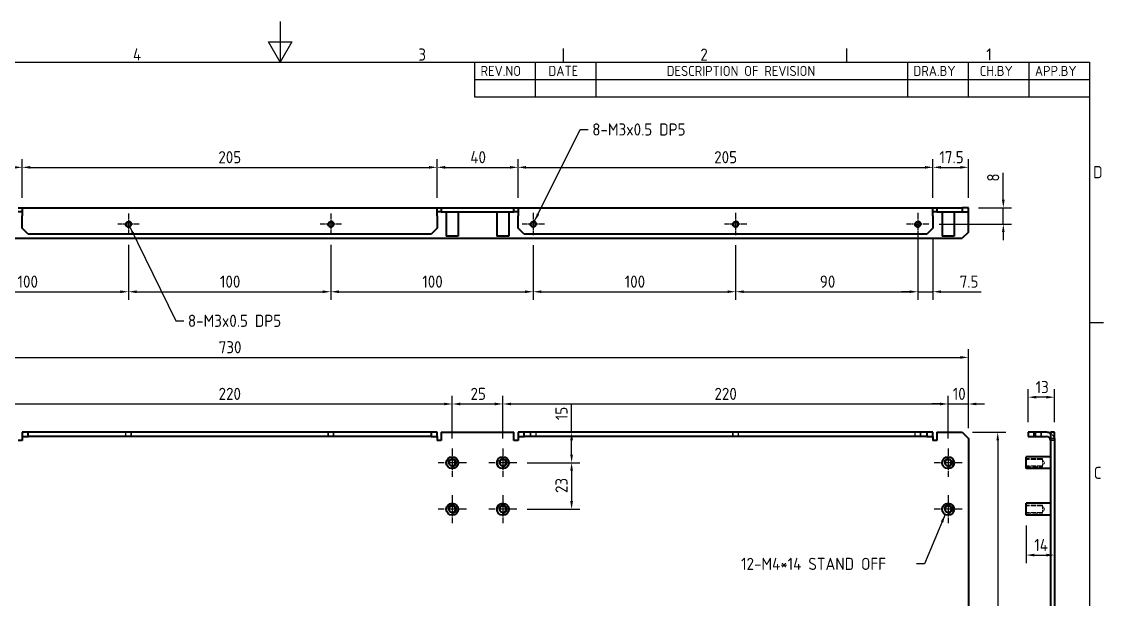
# Model space of a CAD drawing. Header units: millimetres. Extents: x 0 to 840, y 0 to 594.
# Drawn here: x 292 to 827, y 309 to 594 of the extents above; entities that cross this region are included whole.
import ezdxf

# ---------------------------------------------------------------- set-up
doc = ezdxf.new("R2010")
doc.units = ezdxf.units.MM
doc.header["$LTSCALE"] = 2
doc.linetypes.add('CHAIN', pattern=[0.3543, 0.2362, -0.0295, 0.0591, -0.0295])
doc.linetypes.add('DASHED', pattern=[0.2067, 0.1654, -0.0413])
doc.layers.get('0').update_dxf_attribs({"color": 3, "lineweight": 25})
for name, color, linetype, lineweight in [('가려진 것(ISO)', 2, 'DASHED', 18), ('가시적인 것(ISO)', 3, 'Continuous', 40), ('가시적인 좁은 것(ISO)', 3, 'Continuous', 35), ('경계(ISO)', 7, 'Continuous', 25), ('기호(ISO)', 5, 'Continuous', 25), ('중심 표식(ISO)', 1, 'Continuous', 25), ('치수(ISO)', 2, 'Continuous', 25)]:
    doc.layers.add(name, color=color, linetype=linetype, lineweight=lineweight)
doc.styles.add('ISO Proportiona M2B', font='isocp.shx')
doc.styles.add('문자 텍스트_M2B', font='isocp.shx')
doc.styles.add('치수 텍스트_PSTEK_POSCO', font='isocp.shx')
doc.dimstyles.new('치수_PSTEK_POSCO', dxfattribs={"dimscale": 2, "dimtxt": 3, "dimasz": 2, "dimexe": 2, "dimexo": 2.5, "dimgap": 1, "dimtad": 1, "dimrnd": 1e-08, "dimdsep": 46, "dimtxsty": '치수 텍스트_PSTEK_POSCO', "dimcen": 0.09, "dimdle": 10, "dimclrd": 7, "dimclre": 7, "dimclrt": 2, "dimadec": 1, "dimazin": 2, "dimtfac": 1, "dimtmove": 0, "dimatfit": 3, "dimfxl": 0, "dimtolj": 1, "dimlwd": -1, "dimlwe": -1, "dimarcsym": 0})
doc.dimstyles.new('치수_PSTEK_POSCO$7', dxfattribs={"dimscale": 2, "dimtxt": 3, "dimasz": 2, "dimexe": 2, "dimexo": 2.5, "dimgap": 1, "dimtad": 1, "dimrnd": 1e-08, "dimdsep": 46, "dimtxsty": '치수 텍스트_PSTEK_POSCO', "dimcen": 0.09, "dimdle": 10, "dimclrd": 7, "dimclre": 7, "dimclrt": 2, "dimadec": 1, "dimazin": 2, "dimtfac": 1, "dimtmove": 0, "dimatfit": 3, "dimfxl": 0, "dimtolj": 1, "dimlwd": -1, "dimlwe": -1, "dimarcsym": 0})

# ---------------------------------------------------------------- blocks, each defined once
blk = doc.blocks.new('경계 Default Border')
at = {"layer": '경계(ISO)'}
for p, q in [((280, 287), (280, 290.4)), ((350, 287), (350, 290.4)), ((410, 222.75), (413.4, 222.75))]:
    blk.add_line(p, q, dxfattribs=at)
at = {"layer": '경계(ISO)', "flags": 128}
for points in [[(210, 297), (210, 287), (207.11, 292), (212.89, 292), (210, 287)], [(10, 10), (10, 287), (410, 287), (410, 10), (10, 10)]]:
    blk.add_lwpolyline(points, dxfattribs=at)
at = {"layer": '경계(ISO)', "color": 2, "char_height": 3, "attachment_point": 7, "style": '문자 텍스트_M2B'}
for s, insert in [('4', (173.67, 287.4)), ('3', (244.17, 287.37)), ('2', (313.83, 287.37)), ('1', (384.49, 287.4)), ('D', (410.88, 258.35)), ('C', (411.04, 184.1))]:
    blk.add_mtext(s, dxfattribs=dict(at, insert=insert))
blk = doc.blocks.new('리비전 내역')
at = {"layer": '기호(ISO)'}
for p, q in [((258, 287), (410, 287)), ((258, 287), (258, 282.72)), ((273, 287), (273, 282.72)), ((288, 287), (288, 282.72)), ((365, 287), (365, 282.72)), ((380, 287), (380, 282.72)), ((395, 287), (395, 282.72)), ((410, 287), (410, 282.72)), ((258, 282.72), (410, 282.72)), ((258, 282.72), (258, 278.44)), ((273, 282.72), (273, 278.44)), ((288, 282.72), (288, 278.44)), ((365, 282.72), (365, 278.44)), ((380, 282.72), (380, 278.44)), ((395, 282.72), (395, 278.44)), ((410, 282.72), (410, 278.44)), ((258, 278.44), (410, 278.44))]:
    blk.add_line(p, q, dxfattribs=at)
at = {"layer": '기호(ISO)', "color": 2, "char_height": 2.5, "attachment_point": 7, "style": 'ISO Proportiona M2B'}
for s, insert in [('REV.NO', (259.53, 283.58)), ('DATE', (276.31, 283.58)), ('DESCRIPTION OF REVISION', (305.51, 283.58)), ('DRA.BY', (366.48, 283.58)), ('CH.BY', (382.86, 283.58)), ('APP.BY', (396.48, 283.58))]:
    blk.add_mtext(s, dxfattribs=dict(at, insert=insert))
blk = doc.blocks.new('*D25')
at = {"layer": 'Defpoints', "color": 0, "transparency": 16777216}
for p in [(505.1, 405.19), (285.1, 383.16), (505.1, 383.16)]:
    blk.add_point(p, dxfattribs=at)
at = {"layer": '치수(ISO)', "color": 7, "transparency": 16777216}
for p, q in [((285.1, 388.16), (285.1, 409.19)), ((505.1, 388.16), (505.1, 409.19)), ((289.1, 405.19), (501.1, 405.19))]:
    blk.add_line(p, q, dxfattribs=at)
for points in [[(289.1, 405.86), (289.1, 404.53), (285.1, 405.19)], [(501.1, 405.86), (501.1, 404.53), (505.1, 405.19)]]:
    blk.add_solid(points, dxfattribs=at)
at = {"layer": '치수(ISO)', "color": 2, "transparency": 16777216, "insert": (389.64, 410.19), "char_height": 6, "attachment_point": 4, "style": '치수 텍스트_PSTEK_POSCO'}
blk.add_mtext('\\A1;220', dxfattribs=at)
blk = doc.blocks.new('*D26')
at = {"layer": 'Defpoints', "color": 0, "transparency": 16777216}
for p in [(530.1, 405.19), (505.1, 383.16), (530.1, 383.16)]:
    blk.add_point(p, dxfattribs=at)
at = {"layer": '치수(ISO)', "color": 7, "transparency": 16777216}
for p, q in [((505.1, 388.16), (505.1, 409.19)), ((530.1, 388.16), (530.1, 409.19)), ((509.1, 405.19), (526.1, 405.19))]:
    blk.add_line(p, q, dxfattribs=at)
for points in [[(509.1, 405.86), (509.1, 404.53), (505.1, 405.19)], [(526.1, 405.86), (526.1, 404.53), (530.1, 405.19)]]:
    blk.add_solid(points, dxfattribs=at)
at = {"layer": '치수(ISO)', "color": 2, "transparency": 16777216, "insert": (514.12, 410.19), "char_height": 6, "attachment_point": 4, "style": '치수 텍스트_PSTEK_POSCO'}
blk.add_mtext('\\A1;25', dxfattribs=at)
blk = doc.blocks.new('*D27')
at = {"layer": 'Defpoints', "color": 0, "transparency": 16777216}
for p in [(750.1, 405.19), (530.1, 383.16), (750.1, 383.16)]:
    blk.add_point(p, dxfattribs=at)
at = {"layer": '치수(ISO)', "color": 7, "transparency": 16777216}
for p, q in [((530.1, 388.16), (530.1, 409.19)), ((750.1, 388.16), (750.1, 409.19)), ((534.1, 405.19), (746.1, 405.19))]:
    blk.add_line(p, q, dxfattribs=at)
for points in [[(534.1, 405.86), (534.1, 404.53), (530.1, 405.19)], [(746.1, 405.86), (746.1, 404.53), (750.1, 405.19)]]:
    blk.add_solid(points, dxfattribs=at)
at = {"layer": '치수(ISO)', "color": 2, "transparency": 16777216, "insert": (634.64, 410.19), "char_height": 6, "attachment_point": 4, "style": '치수 텍스트_PSTEK_POSCO'}
blk.add_mtext('\\A1;220', dxfattribs=at)
blk = doc.blocks.new('*D28')
at = {"layer": 'Defpoints', "color": 0, "transparency": 16777216}
for p in [(760.1, 405.19), (760.1, 388.21), (750.1, 383.16)]:
    blk.add_point(p, dxfattribs=at)
at = {"layer": '치수(ISO)', "color": 7, "transparency": 16777216}
for p, q in [((750.1, 388.16), (750.1, 409.19)), ((760.1, 393.21), (760.1, 409.19)), ((746.1, 405.19), (742.1, 405.19)), ((750.1, 405.19), (760.1, 405.19)), ((764.1, 405.19), (768.1, 405.19))]:
    blk.add_line(p, q, dxfattribs=at)
for points in [[(746.1, 405.86), (746.1, 404.53), (750.1, 405.19)], [(764.1, 405.86), (764.1, 404.53), (760.1, 405.19)]]:
    blk.add_solid(points, dxfattribs=at)
at = {"layer": '치수(ISO)', "color": 2, "transparency": 16777216, "insert": (752.39, 410.19), "char_height": 6, "attachment_point": 4, "style": '치수 텍스트_PSTEK_POSCO'}
blk.add_mtext('\\A1;10', dxfattribs=at)
blk = doc.blocks.new('*D39')
at = {"layer": 'Defpoints', "color": 0, "transparency": 16777216}
for p in [(789.68, 408.54), (789.68, 391.21), (802.68, 391.21)]:
    blk.add_point(p, dxfattribs=at)
at = {"layer": '치수(ISO)', "color": 7, "transparency": 16777216}
for p, q in [((789.68, 396.21), (789.68, 412.54)), ((802.68, 396.21), (802.68, 412.54)), ((798.68, 408.54), (793.68, 408.54))]:
    blk.add_line(p, q, dxfattribs=at)
for points in [[(793.68, 409.21), (793.68, 407.87), (789.68, 408.54)], [(798.68, 409.21), (798.68, 407.87), (802.68, 408.54)]]:
    blk.add_solid(points, dxfattribs=at)
at = {"layer": '치수(ISO)', "color": 2, "transparency": 16777216, "insert": (793.36, 413.54), "char_height": 6, "attachment_point": 4, "style": '치수 텍스트_PSTEK_POSCO'}
blk.add_mtext('\\A1;13', dxfattribs=at)
blk = doc.blocks.new('*D41')
at = {"layer": 'Defpoints', "color": 0, "transparency": 16777216}
for p in [(564.07, 391.21), (564.57, 391.21), (537.05, 376.21)]:
    blk.add_point(p, dxfattribs=at)
at = {"layer": '치수(ISO)', "color": 7, "transparency": 16777216}
for p, q in [((564.07, 391.21), (564.07, 404.86)), ((564.07, 380.21), (564.07, 387.21)), ((542.05, 376.21), (568.07, 376.21))]:
    blk.add_line(p, q, dxfattribs=at)
for points in [[(563.4, 387.21), (564.73, 387.21), (564.07, 391.21)], [(563.4, 380.21), (564.73, 380.21), (564.07, 376.21)]]:
    blk.add_solid(points, dxfattribs=at)
at = {"layer": '치수(ISO)', "color": 2, "transparency": 16777216, "insert": (559.07, 397.21), "char_height": 6, "attachment_point": 4, "rotation": 90, "style": '치수 텍스트_PSTEK_POSCO'}
blk.add_mtext('\\A1;15', dxfattribs=at)
blk = doc.blocks.new('*D42')
at = {"layer": 'Defpoints', "color": 0, "transparency": 16777216}
for p in [(537.05, 376.21), (537.05, 353.21), (564.07, 353.21)]:
    blk.add_point(p, dxfattribs=at)
at = {"layer": '치수(ISO)', "color": 7, "transparency": 16777216}
for p, q in [((542.05, 376.21), (568.07, 376.21)), ((564.07, 372.21), (564.07, 357.21)), ((542.05, 353.21), (568.07, 353.21))]:
    blk.add_line(p, q, dxfattribs=at)
for points in [[(563.4, 372.21), (564.73, 372.21), (564.07, 376.21)], [(563.4, 357.21), (564.73, 357.21), (564.07, 353.21)]]:
    blk.add_solid(points, dxfattribs=at)
at = {"layer": '치수(ISO)', "color": 2, "transparency": 16777216, "insert": (559.06, 361.21), "char_height": 6, "attachment_point": 4, "rotation": 90, "style": '치수 텍스트_PSTEK_POSCO'}
blk.add_mtext('\\A1;23', dxfattribs=at)
blk = doc.blocks.new('*D43')
at = {"layer": 'Defpoints', "color": 0, "transparency": 16777216}
for p in [(788.68, 350.26), (802.68, 331.83), (802.68, 330.57)]:
    blk.add_point(p, dxfattribs=at)
at = {"layer": '치수(ISO)', "color": 7, "transparency": 16777216}
for p, q in [((788.68, 345.26), (788.68, 326.57)), ((792.68, 330.57), (798.68, 330.57))]:
    blk.add_line(p, q, dxfattribs=at)
for points in [[(792.68, 331.24), (792.68, 329.91), (788.68, 330.57)], [(798.68, 331.24), (798.68, 329.91), (802.68, 330.57)]]:
    blk.add_solid(points, dxfattribs=at)
at = {"layer": '치수(ISO)', "color": 2, "transparency": 16777216, "insert": (792.68, 335.57), "char_height": 6, "attachment_point": 4, "style": '치수 텍스트_PSTEK_POSCO'}
blk.add_mtext('\\A1;14', dxfattribs=at)
blk = doc.blocks.new('*D46')
at = {"layer": 'Defpoints', "color": 0, "transparency": 16777216}
for p in [(292.6, 522.05), (252.6, 502.05), (292.6, 502.05)]:
    blk.add_point(p, dxfattribs=at)
at = {"layer": '치수(ISO)', "color": 7, "transparency": 16777216}
for p, q in [((252.6, 507.05), (252.6, 526.05)), ((292.6, 507.05), (292.6, 526.05)), ((256.6, 522.05), (288.6, 522.05))]:
    blk.add_line(p, q, dxfattribs=at)
for points in [[(256.6, 522.72), (256.6, 521.39), (252.6, 522.05)], [(288.6, 522.72), (288.6, 521.39), (292.6, 522.05)]]:
    blk.add_solid(points, dxfattribs=at)
at = {"layer": '치수(ISO)', "color": 2, "transparency": 16777216, "insert": (269.01, 527.05), "char_height": 6, "attachment_point": 4, "style": '치수 텍스트_PSTEK_POSCO'}
blk.add_mtext('\\A1;40', dxfattribs=at)
blk = doc.blocks.new('*D47')
at = {"layer": 'Defpoints', "color": 0, "transparency": 16777216}
for p in [(497.6, 522.05), (292.6, 502.05), (497.6, 502.05)]:
    blk.add_point(p, dxfattribs=at)
at = {"layer": '치수(ISO)', "color": 7, "transparency": 16777216}
for p, q in [((292.6, 507.05), (292.6, 526.05)), ((497.6, 507.05), (497.6, 526.05)), ((296.6, 522.05), (493.6, 522.05))]:
    blk.add_line(p, q, dxfattribs=at)
for points in [[(296.6, 522.72), (296.6, 521.39), (292.6, 522.05)], [(493.6, 522.72), (493.6, 521.39), (497.6, 522.05)]]:
    blk.add_solid(points, dxfattribs=at)
at = {"layer": '치수(ISO)', "color": 2, "transparency": 16777216, "insert": (389.52, 527.05), "char_height": 6, "attachment_point": 4, "style": '치수 텍스트_PSTEK_POSCO'}
blk.add_mtext('\\A1;205', dxfattribs=at)
blk = doc.blocks.new('*D48')
at = {"layer": 'Defpoints', "color": 0, "transparency": 16777216}
for p in [(537.6, 522.05), (497.6, 502.05), (537.6, 502.05)]:
    blk.add_point(p, dxfattribs=at)
at = {"layer": '치수(ISO)', "color": 7, "transparency": 16777216}
for p, q in [((497.6, 507.05), (497.6, 526.05)), ((537.6, 507.05), (537.6, 526.05)), ((501.6, 522.05), (533.6, 522.05))]:
    blk.add_line(p, q, dxfattribs=at)
for points in [[(501.6, 522.72), (501.6, 521.39), (497.6, 522.05)], [(533.6, 522.72), (533.6, 521.39), (537.6, 522.05)]]:
    blk.add_solid(points, dxfattribs=at)
at = {"layer": '치수(ISO)', "color": 2, "transparency": 16777216, "insert": (514.01, 527.05), "char_height": 6, "attachment_point": 4, "style": '치수 텍스트_PSTEK_POSCO'}
blk.add_mtext('\\A1;40', dxfattribs=at)
blk = doc.blocks.new('*D49')
at = {"layer": 'Defpoints', "color": 0, "transparency": 16777216}
for p in [(742.6, 522.05), (537.6, 502.05), (742.6, 502.05)]:
    blk.add_point(p, dxfattribs=at)
at = {"layer": '치수(ISO)', "color": 7, "transparency": 16777216}
for p, q in [((537.6, 507.05), (537.6, 526.05)), ((742.6, 507.05), (742.6, 526.05)), ((541.6, 522.05), (738.6, 522.05))]:
    blk.add_line(p, q, dxfattribs=at)
for points in [[(541.6, 522.72), (541.6, 521.39), (537.6, 522.05)], [(738.6, 522.72), (738.6, 521.39), (742.6, 522.05)]]:
    blk.add_solid(points, dxfattribs=at)
at = {"layer": '치수(ISO)', "color": 2, "transparency": 16777216, "insert": (634.52, 527.05), "char_height": 6, "attachment_point": 4, "style": '치수 텍스트_PSTEK_POSCO'}
blk.add_mtext('\\A1;205', dxfattribs=at)
blk = doc.blocks.new('*D50')
at = {"layer": 'Defpoints', "color": 0, "transparency": 16777216}
for p in [(760.1, 522.05), (742.6, 502.05), (760.1, 502.05)]:
    blk.add_point(p, dxfattribs=at)
at = {"layer": '치수(ISO)', "color": 7, "transparency": 16777216}
for p, q in [((742.6, 507.05), (742.6, 526.05)), ((760.1, 507.05), (760.1, 526.05)), ((746.6, 522.05), (756.1, 522.05))]:
    blk.add_line(p, q, dxfattribs=at)
for points in [[(746.6, 522.72), (746.6, 521.39), (742.6, 522.05)], [(756.1, 522.72), (756.1, 521.39), (760.1, 522.05)]]:
    blk.add_solid(points, dxfattribs=at)
at = {"layer": '치수(ISO)', "color": 2, "transparency": 16777216, "insert": (745.79, 527.05), "char_height": 6, "attachment_point": 4, "style": '치수 텍스트_PSTEK_POSCO'}
blk.add_mtext('\\A1;17.5', dxfattribs=at)
blk = doc.blocks.new('*D54')
at = {"layer": 'Defpoints', "color": 0, "transparency": 16777216}
for p in [(245.1, 488.55), (345.1, 488.82), (345.1, 460.62)]:
    blk.add_point(p, dxfattribs=at)
at = {"layer": '치수(ISO)', "color": 7, "transparency": 16777216}
for p, q in [((245.1, 483.55), (245.1, 456.62)), ((345.1, 483.82), (345.1, 456.62)), ((249.1, 460.62), (341.1, 460.62))]:
    blk.add_line(p, q, dxfattribs=at)
for points in [[(249.1, 461.29), (249.1, 459.96), (245.1, 460.62)], [(341.1, 461.29), (341.1, 459.96), (345.1, 460.62)]]:
    blk.add_solid(points, dxfattribs=at)
at = {"layer": '치수(ISO)', "color": 2, "transparency": 16777216, "insert": (290.31, 465.62), "char_height": 6, "attachment_point": 4, "style": '치수 텍스트_PSTEK_POSCO'}
blk.add_mtext('\\A1;100', dxfattribs=at)
blk = doc.blocks.new('*D55')
at = {"layer": 'Defpoints', "color": 0, "transparency": 16777216}
for p in [(345.1, 488.82), (445.1, 488.82), (445.1, 460.62)]:
    blk.add_point(p, dxfattribs=at)
at = {"layer": '치수(ISO)', "color": 7, "transparency": 16777216}
for p, q in [((345.1, 483.82), (345.1, 456.62)), ((445.1, 483.82), (445.1, 456.62)), ((349.1, 460.62), (441.1, 460.62))]:
    blk.add_line(p, q, dxfattribs=at)
for points in [[(349.1, 461.29), (349.1, 459.96), (345.1, 460.62)], [(441.1, 461.29), (441.1, 459.96), (445.1, 460.62)]]:
    blk.add_solid(points, dxfattribs=at)
at = {"layer": '치수(ISO)', "color": 2, "transparency": 16777216, "insert": (390.31, 465.62), "char_height": 6, "attachment_point": 4, "style": '치수 텍스트_PSTEK_POSCO'}
blk.add_mtext('\\A1;100', dxfattribs=at)
blk = doc.blocks.new('*D56')
at = {"layer": 'Defpoints', "color": 0, "transparency": 16777216}
for p in [(445.1, 488.82), (545.1, 488.55), (545.1, 460.62)]:
    blk.add_point(p, dxfattribs=at)
at = {"layer": '치수(ISO)', "color": 7, "transparency": 16777216}
for p, q in [((445.1, 483.82), (445.1, 456.62)), ((545.1, 483.55), (545.1, 456.62)), ((449.1, 460.62), (541.1, 460.62))]:
    blk.add_line(p, q, dxfattribs=at)
for points in [[(449.1, 461.29), (449.1, 459.96), (445.1, 460.62)], [(541.1, 461.29), (541.1, 459.96), (545.1, 460.62)]]:
    blk.add_solid(points, dxfattribs=at)
at = {"layer": '치수(ISO)', "color": 2, "transparency": 16777216, "insert": (490.31, 465.62), "char_height": 6, "attachment_point": 4, "style": '치수 텍스트_PSTEK_POSCO'}
blk.add_mtext('\\A1;100', dxfattribs=at)
blk = doc.blocks.new('*D57')
at = {"layer": 'Defpoints', "color": 0, "transparency": 16777216}
for p in [(545.1, 488.55), (645.1, 488.55), (645.1, 460.62)]:
    blk.add_point(p, dxfattribs=at)
at = {"layer": '치수(ISO)', "color": 7, "transparency": 16777216}
for p, q in [((545.1, 483.55), (545.1, 456.62)), ((645.1, 483.55), (645.1, 456.62)), ((549.1, 460.62), (641.1, 460.62))]:
    blk.add_line(p, q, dxfattribs=at)
for points in [[(549.1, 461.29), (549.1, 459.96), (545.1, 460.62)], [(641.1, 461.29), (641.1, 459.96), (645.1, 460.62)]]:
    blk.add_solid(points, dxfattribs=at)
at = {"layer": '치수(ISO)', "color": 2, "transparency": 16777216, "insert": (590.31, 465.62), "char_height": 6, "attachment_point": 4, "style": '치수 텍스트_PSTEK_POSCO'}
blk.add_mtext('\\A1;100', dxfattribs=at)
blk = doc.blocks.new('*D58')
at = {"layer": 'Defpoints', "color": 0, "transparency": 16777216}
for p in [(735.1, 494.05), (645.1, 488.55), (735.1, 460.62)]:
    blk.add_point(p, dxfattribs=at)
at = {"layer": '치수(ISO)', "color": 7, "transparency": 16777216}
for p, q in [((735.1, 489.05), (735.1, 456.62)), ((645.1, 483.55), (645.1, 456.62)), ((649.1, 460.62), (731.1, 460.62))]:
    blk.add_line(p, q, dxfattribs=at)
for points in [[(649.1, 461.29), (649.1, 459.96), (645.1, 460.62)], [(731.1, 461.29), (731.1, 459.96), (735.1, 460.62)]]:
    blk.add_solid(points, dxfattribs=at)
at = {"layer": '치수(ISO)', "color": 2, "transparency": 16777216, "insert": (686.69, 465.62), "char_height": 6, "attachment_point": 4, "style": '치수 텍스트_PSTEK_POSCO'}
blk.add_mtext('\\A1;90', dxfattribs=at)
blk = doc.blocks.new('*D59')
at = {"layer": 'Defpoints', "color": 0, "transparency": 16777216}
for p in [(735.1, 494.05), (742.6, 492.05), (742.6, 460.62)]:
    blk.add_point(p, dxfattribs=at)
at = {"layer": '치수(ISO)', "color": 7, "transparency": 16777216}
for p, q in [((735.1, 489.05), (735.1, 456.62)), ((742.6, 487.05), (742.6, 456.62)), ((731.1, 460.62), (727.1, 460.62)), ((735.1, 460.62), (742.6, 460.62)), ((746.6, 460.62), (766.45, 460.62))]:
    blk.add_line(p, q, dxfattribs=at)
for points in [[(731.1, 461.29), (731.1, 459.96), (735.1, 460.62)], [(746.6, 461.29), (746.6, 459.96), (742.6, 460.62)]]:
    blk.add_solid(points, dxfattribs=at)
at = {"layer": '치수(ISO)', "color": 2, "transparency": 16777216, "insert": (755.8, 465.62), "char_height": 6, "attachment_point": 4, "style": '치수 텍스트_PSTEK_POSCO'}
blk.add_mtext('\\A1;7.5', dxfattribs=at)
blk = doc.blocks.new('*D60')
at = {"layer": 'Defpoints', "color": 0, "transparency": 16777216}
for p in [(760.1, 502.05), (740.6, 494.05), (777.36, 494.05)]:
    blk.add_point(p, dxfattribs=at)
at = {"layer": '치수(ISO)', "color": 7, "transparency": 16777216}
for p, q in [((777.36, 506.05), (777.36, 519.39)), ((765.1, 502.05), (781.36, 502.05)), ((777.36, 494.05), (777.36, 502.05)), ((745.6, 494.05), (781.36, 494.05)), ((777.36, 490.05), (777.36, 486.05))]:
    blk.add_line(p, q, dxfattribs=at)
for points in [[(776.69, 506.05), (778.03, 506.05), (777.36, 502.05)], [(776.69, 490.05), (778.03, 490.05), (777.36, 494.05)]]:
    blk.add_solid(points, dxfattribs=at)
at = {"layer": '치수(ISO)', "color": 2, "transparency": 16777216, "insert": (772.36, 514.99), "char_height": 6, "attachment_point": 4, "rotation": 90, "style": '치수 텍스트_PSTEK_POSCO'}
blk.add_mtext('\\A1;8', dxfattribs=at)
blk = doc.blocks.new('*D61')
at = {"layer": 'Defpoints', "color": 0, "transparency": 16777216}
for p in [(760.1, 428.21), (30.1, 388.21), (760.1, 388.21)]:
    blk.add_point(p, dxfattribs=at)
at = {"layer": '치수(ISO)', "color": 7, "transparency": 16777216}
for p, q in [((30.1, 393.21), (30.1, 432.21)), ((34.1, 428.21), (756.1, 428.21)), ((760.1, 393.21), (760.1, 432.21))]:
    blk.add_line(p, q, dxfattribs=at)
for points in [[(34.1, 428.87), (34.1, 427.54), (30.1, 428.21)], [(756.1, 428.87), (756.1, 427.54), (760.1, 428.21)]]:
    blk.add_solid(points, dxfattribs=at)
at = {"layer": '치수(ISO)', "color": 2, "transparency": 16777216, "insert": (389.69, 433.21), "char_height": 6, "attachment_point": 4, "style": '치수 텍스트_PSTEK_POSCO'}
blk.add_mtext('\\A1;730', dxfattribs=at)
blk = doc.blocks.new('*D62')
at = {"layer": 'Defpoints', "color": 0, "transparency": 16777216}
for p in [(757.1, 391.21), (760.1, 188.21), (774.61, 188.21)]:
    blk.add_point(p, dxfattribs=at)
at = {"layer": '치수(ISO)', "color": 7, "transparency": 16777216}
for p, q in [((762.1, 391.21), (778.61, 391.21)), ((774.61, 387.21), (774.61, 192.21)), ((765.1, 188.21), (778.61, 188.21))]:
    blk.add_line(p, q, dxfattribs=at)
for points in [[(773.94, 387.21), (775.27, 387.21), (774.61, 391.21)], [(773.94, 192.21), (775.27, 192.21), (774.61, 188.21)]]:
    blk.add_solid(points, dxfattribs=at)
at = {"layer": '치수(ISO)', "color": 2, "transparency": 16777216, "insert": (769.61, 290.61), "char_height": 6, "attachment_point": 4, "rotation": 90, "style": '치수 텍스트_PSTEK_POSCO'}
blk.add_mtext('\\A1;203', dxfattribs=at)

msp = doc.modelspace()

# ---------------------------------------------------------------- linework, layer by layer
at = {"layer": '가려진 것(ISO)', "ltscale": 1.904597}
for p, q in [((343.597, 391.207), (343.597, 389.207)), ((343.867, 389.207), (343.867, 391.207)), ((346.326, 389.207), (346.326, 391.207)), ((346.597, 389.207), (346.597, 391.207)), ((443.597, 391.207), (443.597, 389.207)), ((443.867, 389.207), (443.867, 391.207)), ((446.326, 389.207), (446.326, 391.207)), ((446.597, 389.207), (446.597, 391.207)), ((543.597, 391.207), (543.597, 389.207)), ((543.867, 389.207), (543.867, 391.207)), ((546.326, 389.207), (546.326, 391.207)), ((546.597, 389.207), (546.597, 391.207)), ((643.597, 391.207), (643.597, 389.207)), ((643.867, 389.207), (643.867, 391.207)), ((646.326, 389.207), (646.326, 391.207)), ((646.597, 389.207), (646.597, 391.207)), ((733.597, 391.207), (733.597, 389.207)), ((733.867, 389.207), (733.867, 391.207)), ((736.326, 389.207), (736.326, 391.207)), ((736.597, 389.207), (736.597, 391.207)), ((793.181, 391.207), (793.181, 389.207)), ((793.451, 389.207), (793.451, 391.207)), ((795.91, 389.207), (795.91, 391.207)), ((796.181, 389.207), (796.181, 391.207)), ((800.681, 387.207), (802.681, 387.207))]:
    msp.add_line(p, q, dxfattribs=at)
at = {"layer": '가려진 것(ISO)', "ltscale": 7.618686}
for p, q in [((796.681, 378.207), (788.681, 378.207)), ((796.681, 377.828), (788.681, 377.828)), ((796.681, 374.586), (788.681, 374.586)), ((788.681, 374.207), (796.681, 374.207)), ((796.681, 355.207), (788.681, 355.207)), ((796.681, 354.828), (788.681, 354.828)), ((796.681, 351.586), (788.681, 351.586)), ((788.681, 351.207), (796.681, 351.207))]:
    msp.add_line(p, q, dxfattribs=at)
at = {"layer": '가려진 것(ISO)', "ltscale": 5.983681}
for p, q in [((796.681, 378.207), (796.681, 374.207)), ((796.681, 355.207), (796.681, 351.207))]:
    msp.add_line(p, q, dxfattribs=at)
at = {"layer": '가려진 것(ISO)', "ltscale": 1.800898}
for p, q in [((797.655, 376.207), (796.681, 377.828)), ((797.655, 376.207), (796.681, 374.586)), ((797.655, 353.207), (796.681, 354.828)), ((797.655, 353.207), (796.681, 351.586))]:
    msp.add_line(p, q, dxfattribs=at)
at = {"layer": '가려진 것(ISO)', "ltscale": 3.989087}
msp.add_arc((798.681, 387.207), 4, 0, 60, dxfattribs=at)
at = {"layer": '가시적인 것(ISO)'}
for p, q in [((290.597, 502.052), (292.597, 502.052)), ((292.597, 500.052), (290.597, 500.052)), ((292.597, 502.052), (497.597, 502.052)), ((292.597, 502.052), (292.597, 498.052)), ((292.597, 492.052), (292.597, 498.052)), ((497.597, 502.052), (499.597, 502.052)), ((497.597, 498.052), (497.597, 502.052)), ((499.597, 500.052), (497.597, 500.052)), ((497.597, 498.052), (497.597, 492.052)), ((499.597, 502.052), (535.597, 502.052)), ((499.597, 502.052), (499.597, 500.052)), ((499.597, 500.052), (535.597, 500.052)), ((502.147, 500.052), (502.147, 488.052)), ((508.047, 500.052), (508.047, 488.052)), ((527.147, 500.052), (527.147, 488.052)), ((533.047, 500.052), (533.047, 488.052)), ((535.597, 502.052), (537.597, 502.052)), ((535.597, 500.052), (535.597, 502.052)), ((537.597, 500.052), (535.597, 500.052)), ((537.597, 502.052), (742.597, 502.052)), ((537.597, 502.052), (537.597, 498.052)), ((537.597, 492.052), (537.597, 498.052)), ((742.597, 502.052), (744.597, 502.052)), ((742.597, 498.052), (742.597, 502.052)), ((744.597, 500.052), (742.597, 500.052)), ((742.597, 498.052), (742.597, 492.052)), ((744.597, 502.052), (757.097, 502.052)), ((744.597, 502.052), (744.597, 500.052)), ((744.597, 500.052), (757.097, 500.052)), ((747.147, 500.052), (747.147, 488.052)), ((753.047, 500.052), (753.047, 488.052)), ((760.097, 502.052), (757.097, 502.052)), ((757.097, 502.052), (757.097, 500.052)), ((757.097, 500.052), (760.097, 500.052)), ((760.097, 500.052), (760.097, 502.052)), ((760.097, 498.052), (760.097, 500.052)), ((760.097, 490.052), (760.097, 498.052)), ((295.597, 489.052), (292.597, 492.052)), ((497.597, 492.052), (494.597, 489.052)), ((540.597, 489.052), (537.597, 492.052)), ((742.597, 492.052), (739.597, 489.052)), ((33.097, 487.052), (757.097, 487.052)), ((494.597, 489.052), (295.597, 489.052)), ((508.047, 488.052), (502.147, 488.052)), ((533.047, 488.052), (527.147, 488.052)), ((739.597, 489.052), (540.597, 489.052)), ((753.047, 488.052), (747.147, 488.052)), ((760.097, 490.052), (757.097, 487.052)), ((295.597, 391.207), (292.597, 391.207)), ((292.597, 391.207), (292.597, 389.207)), ((295.597, 389.207), (295.597, 391.207)), ((494.597, 391.207), (295.597, 391.207)), ((497.597, 391.207), (494.597, 391.207)), ((494.597, 391.207), (494.597, 389.207)), ((497.597, 389.207), (497.597, 391.207)), ((499.597, 391.207), (535.597, 391.207)), ((499.597, 391.207), (499.597, 387.207)), ((535.597, 387.207), (535.597, 391.207)), ((540.597, 391.207), (537.597, 391.207)), ((537.597, 391.207), (537.597, 389.207)), ((540.597, 389.207), (540.597, 391.207)), ((739.597, 391.207), (540.597, 391.207)), ((742.597, 391.207), (739.597, 391.207)), ((739.597, 391.207), (739.597, 389.207)), ((742.597, 389.207), (742.597, 391.207)), ((744.597, 391.207), (757.097, 391.207)), ((744.597, 391.207), (744.597, 387.207)), ((757.097, 391.207), (760.097, 388.207)), ((792.681, 391.207), (789.681, 391.207)), ((789.681, 391.207), (789.681, 389.207)), ((792.681, 389.207), (792.681, 391.207)), ((798.681, 391.207), (792.681, 391.207)), ((800.681, 391.207), (800.681, 388.207)), ((802.681, 391.207), (800.681, 391.207)), ((802.681, 388.207), (802.681, 391.207)), ((292.597, 387.207), (290.597, 387.207)), ((292.597, 389.207), (295.597, 389.207)), ((292.597, 389.207), (292.597, 387.207)), ((494.597, 389.207), (295.597, 389.207)), ((494.597, 389.207), (497.597, 389.207)), ((497.597, 389.207), (497.597, 387.207)), ((499.597, 387.207), (497.597, 387.207)), ((537.597, 387.207), (535.597, 387.207)), ((537.597, 389.207), (540.597, 389.207)), ((537.597, 389.207), (537.597, 387.207)), ((739.597, 389.207), (540.597, 389.207)), ((739.597, 389.207), (742.597, 389.207)), ((742.597, 389.207), (742.597, 387.207)), ((744.597, 387.207), (742.597, 387.207)), ((760.097, 388.207), (760.097, 192.207)), ((789.681, 389.207), (792.681, 389.207)), ((792.681, 389.207), (798.681, 389.207)), ((800.681, 388.207), (802.681, 388.207)), ((800.681, 388.207), (800.681, 192.207)), ((802.681, 388.207), (802.681, 192.207)), ((788.681, 373.257), (788.681, 379.157)), ((800.681, 379.157), (788.681, 379.157)), ((800.681, 373.257), (788.681, 373.257)), ((788.681, 350.257), (788.681, 356.157)), ((800.681, 356.157), (788.681, 356.157)), ((800.681, 350.257), (788.681, 350.257))]:
    msp.add_line(p, q, dxfattribs=at)
for centre, radius in [((345.097, 494.052), 1.23), ((445.097, 494.052), 1.23), ((545.097, 494.052), 1.23), ((645.097, 494.052), 1.23), ((735.097, 494.052), 1.23), ((505.097, 376.207), 2.95), ((505.097, 376.207), 1.621), ((530.097, 376.207), 2.95), ((530.097, 376.207), 1.621), ((750.097, 376.207), 2.95), ((750.097, 376.207), 1.621), ((505.097, 353.207), 2.95), ((505.097, 353.207), 1.621), ((530.097, 353.207), 2.95), ((530.097, 353.207), 1.621), ((750.097, 353.207), 2.95), ((750.097, 353.207), 1.621)]:
    msp.add_circle(centre, radius, dxfattribs=at)
for centre, radius, start, end in [((735.097, 492.052), 1.229, 54.42343, 125.57657), ((798.681, 387.207), 4, 60, 90), ((798.681, 387.207), 2, 0, 90)]:
    msp.add_arc(centre, radius, start, end, dxfattribs=at)
at = {"layer": '가시적인 좁은 것(ISO)'}
for centre, radius, start, end in [((345.097, 494.052), 1.5, 170, 80), ((445.097, 494.052), 1.5, 170, 80), ((545.097, 494.052), 1.5, 170, 80), ((645.097, 494.052), 1.5, 170, 80), ((735.097, 494.052), 1.5, 170, 80), ((735.097, 492.052), 1.5, 100, 127.8405), ((505.097, 376.207), 2, 260, 170), ((530.097, 376.207), 2, 260, 170), ((750.097, 376.207), 2, 260, 170), ((505.097, 353.207), 2, 260, 170), ((530.097, 353.207), 2, 260, 170), ((750.097, 353.207), 2, 260, 170)]:
    msp.add_arc(centre, radius, start, end, dxfattribs=at)
at = {"layer": '중심 표식(ISO)', "linetype": 'CHAIN', "ltscale": 5.810959}
for p, q in [((345.097, 499.282), (345.097, 488.823)), ((445.097, 499.282), (445.097, 488.823)), ((350.326, 494.052), (339.867, 494.052)), ((450.326, 494.052), (439.867, 494.052))]:
    msp.add_line(p, q, dxfattribs=at)
at = {"layer": '중심 표식(ISO)', "linetype": 'CHAIN', "ltscale": 6.111541}
for p, q in [((545.097, 499.552), (545.097, 488.552)), ((645.097, 499.552), (645.097, 488.552)), ((735.097, 499.552), (735.097, 488.552)), ((550.597, 494.052), (539.597, 494.052)), ((650.597, 494.052), (639.597, 494.052)), ((740.597, 494.052), (729.597, 494.052))]:
    msp.add_line(p, q, dxfattribs=at)
at = {"layer": '중심 표식(ISO)', "linetype": 'CHAIN', "ltscale": 7.722792}
for p, q in [((505.097, 383.157), (505.097, 369.257)), ((530.097, 383.157), (530.097, 369.257)), ((750.097, 383.157), (750.097, 369.257)), ((512.047, 376.207), (498.147, 376.207)), ((537.047, 376.207), (523.147, 376.207)), ((757.047, 376.207), (743.147, 376.207)), ((505.097, 360.157), (505.097, 346.257)), ((530.097, 360.157), (530.097, 346.257)), ((750.097, 360.157), (750.097, 346.257)), ((512.047, 353.207), (498.147, 353.207)), ((537.047, 353.207), (523.147, 353.207)), ((757.047, 353.207), (743.147, 353.207))]:
    msp.add_line(p, q, dxfattribs=at)

# ---------------------------------------------------------------- block references
at = {"xscale": 2, "yscale": 2, "zscale": 2}
msp.add_blockref('경계 Default Border', (0, 0), dxfattribs=at)
at = {"layer": '기호(ISO)', "xscale": 2, "yscale": 2, "zscale": 2}
msp.add_blockref('리비전 내역', (0, 0), dxfattribs=at)

# ---------------------------------------------------------------- texts
at = {"layer": '기호(ISO)', "color": 2, "char_height": 6, "width": 54.56167, "attachment_point": 4, "line_spacing_factor": 0.525, "style": '치수 텍스트_PSTEK_POSCO'}
for insert in [(574.26, 540.76), (374.481, 446.271)]:
    msp.add_mtext('{8-M3x0.5 DP5}', dxfattribs=dict(at, insert=insert))
at = {"layer": '기호(ISO)', "color": 2, "insert": (647.803, 326.233), "char_height": 6, "width": 84.69369, "attachment_point": 4, "style": '치수 텍스트_PSTEK_POSCO'}
msp.add_mtext('{\\fISOCP|b0|i0;\\H6.0000;12-M4*14 STAND OFF}', dxfattribs=at)

# ---------------------------------------------------------------- dimensions: what is measured, and where the dimension line sits
at = {"layer": '치수(ISO)', "color": 7}
for base, p1, p2, angle, override, picture, middle in [((292.597, 522.052), (252.597, 502.052), (292.597, 502.052), 180, {"dimdec": 2, "dimtp": 0, "dimtm": 0, "dimtdec": 2, "dimtofl": 0, "dimatfit": 1}, '*D46', (272.617, 522.052)), ((497.597, 522.052), (292.597, 502.052), (497.597, 502.052), 180, {"dimdec": 2, "dimtp": 0, "dimtm": 0, "dimtdec": 2, "dimtofl": 0, "dimatfit": 1}, '*D47', (395.117, 522.052)), ((537.597, 522.052), (497.597, 502.052), (537.597, 502.052), 180, {"dimdec": 2, "dimtp": 0, "dimtm": 0, "dimtdec": 2, "dimtofl": 0, "dimatfit": 1}, '*D48', (517.617, 522.052)), ((742.597, 522.052), (537.597, 502.052), (742.597, 502.052), 180, {"dimdec": 2, "dimtp": 0, "dimtm": 0, "dimtdec": 2, "dimtofl": 0, "dimatfit": 1}, '*D49', (640.117, 522.052)), ((760.097, 522.052), (742.597, 502.052), (760.097, 502.052), 180, {"dimdec": 2, "dimtp": 0, "dimtm": 0, "dimtdec": 2, "dimtofl": 0, "dimatfit": 1}, '*D50', (751.617, 522.052)), ((777.361, 494.052), (760.097, 502.052), (740.597, 494.052), 90, {"dimdec": 2, "dimtp": 0, "dimtm": 0, "dimtdec": 2, "dimtofl": 1, "dimatfit": 1}, '*D60', (777.361, 516.189)), ((735.097, 460.624), (645.097, 488.552), (735.097, 494.052), 180, {"dimdec": 2, "dimtp": 0, "dimtm": 0, "dimtdec": 2, "dimtofl": 0, "dimatfit": 1}, '*D58', (690.117, 460.624)), ((742.597, 460.624), (735.097, 494.052), (742.597, 492.052), 180, {"dimdec": 2, "dimtp": 0, "dimtm": 0, "dimtdec": 2, "dimtofl": 1, "dimatfit": 1}, '*D59', (760.122, 460.624)), ((345.097, 460.624), (245.097, 488.552), (345.097, 488.823), 180, {"dimdec": 2, "dimtp": 0, "dimtm": 0, "dimtdec": 2, "dimtofl": 0, "dimatfit": 1}, '*D54', (295.117, 460.624)), ((445.097, 460.624), (345.097, 488.823), (445.097, 488.823), 180, {"dimdec": 2, "dimtp": 0, "dimtm": 0, "dimtdec": 2, "dimtofl": 0, "dimatfit": 1}, '*D55', (395.117, 460.624)), ((545.097, 460.624), (445.097, 488.823), (545.097, 488.552), 180, {"dimdec": 2, "dimtp": 0, "dimtm": 0, "dimtdec": 2, "dimtofl": 0, "dimatfit": 1}, '*D56', (495.117, 460.624)), ((645.097, 460.624), (545.097, 488.552), (645.097, 488.552), 180, {"dimdec": 2, "dimtp": 0, "dimtm": 0, "dimtdec": 2, "dimtofl": 0, "dimatfit": 1}, '*D57', (595.117, 460.624)), ((789.681, 408.541), (802.681, 391.207), (789.681, 391.207), 180, {"dimdec": 2, "dimtp": 0, "dimtm": 0, "dimtdec": 2, "dimtofl": 0, "dimatfit": 1}, '*D39', (796.181, 408.541)), ((505.097, 405.193), (285.097, 383.157), (505.097, 383.157), 180, {"dimdec": 2, "dimtp": 0, "dimtm": 0, "dimtdec": 2, "dimtofl": 0, "dimatfit": 1}, '*D25', (395.117, 405.193)), ((530.097, 405.193), (505.097, 383.157), (530.097, 383.157), 180, {"dimdec": 2, "dimtp": 0, "dimtm": 0, "dimtdec": 2, "dimtofl": 0, "dimatfit": 1}, '*D26', (517.617, 405.193)), ((750.097, 405.193), (530.097, 383.157), (750.097, 383.157), 180, {"dimdec": 2, "dimtp": 0, "dimtm": 0, "dimtdec": 2, "dimtofl": 0, "dimatfit": 1}, '*D27', (640.117, 405.193)), ((760.097, 405.193), (750.097, 383.157), (760.097, 388.207), 180, {"dimdec": 2, "dimtp": 0, "dimtm": 0, "dimtdec": 2, "dimtofl": 1, "dimatfit": 1}, '*D28', (755.097, 405.193)), ((564.066, 391.207), (537.047, 376.207), (564.566, 391.207), 90, {"dimdec": 2, "dimse2": 1, "dimtp": 0, "dimtm": 0, "dimtdec": 2, "dimtofl": 0, "dimatfit": 2}, '*D41', (564.066, 400.031)), ((774.607, 188.207), (757.097, 391.207), (760.097, 188.207), 270, {"dimdec": 2, "dimtp": 0, "dimtm": 0, "dimtdec": 2, "dimtofl": 0, "dimatfit": 1}, '*D62', (774.607, 296.207)), ((564.066, 353.207), (537.047, 376.207), (537.047, 353.207), 90, {"dimdec": 2, "dimtp": 0, "dimtm": 0, "dimtdec": 2, "dimtofl": 0, "dimatfit": 1}, '*D42', (564.066, 364.707)), ((802.681, 330.573), (788.681, 350.257), (802.681, 331.834), 180, {"dimdec": 2, "dimse2": 1, "dimtp": 0, "dimtm": 0, "dimtdec": 2, "dimtofl": 0, "dimatfit": 1}, '*D43', (795.681, 330.573))]:
    dim = msp.add_linear_dim(base=base, p1=p1, p2=p2, angle=angle, dimstyle='치수_PSTEK_POSCO', override=override, dxfattribs=at)
    dim.commit()
    dim.dimension.update_dxf_attribs({"geometry": picture, "text_midpoint": middle, "dimtype": 160})
dim = msp.add_linear_dim(base=(760.097, 428.207), p1=(30.097, 388.207), p2=(760.097, 388.207), dimstyle='치수_PSTEK_POSCO', override={"dimdec": 2, "dimtp": 0, "dimtm": 0, "dimtdec": 2, "dimtofl": 0, "dimatfit": 1}, dxfattribs=at)
dim.commit()
dim.dimension.update_dxf_attribs({"geometry": '*D61', "text_midpoint": (395.097, 428.207), "dimtype": 160})

# ---------------------------------------------------------------- leaders
at = {"layer": '기호(ISO)', "color": 7, "annotation_type": 0, "has_hookline": 1}
for points, hookline_direction, text_width in [([(545.733, 495.41), (568.26, 540.76), (572.26, 540.76)], 0, 47.049), ([(345.749, 492.701), (368.481, 446.271), (372.481, 446.271)], 0, 47.049), ([(748.635, 350.644), (738.497, 326.233), (734.497, 326.233)], 1, 82.725)]:
    msp.add_leader(points, dimstyle='치수_PSTEK_POSCO$7', override={"dimtad": 0}, dxfattribs=dict(at, hookline_direction=hookline_direction, text_width=text_width))

doc.saveas('drawing.dxf')
